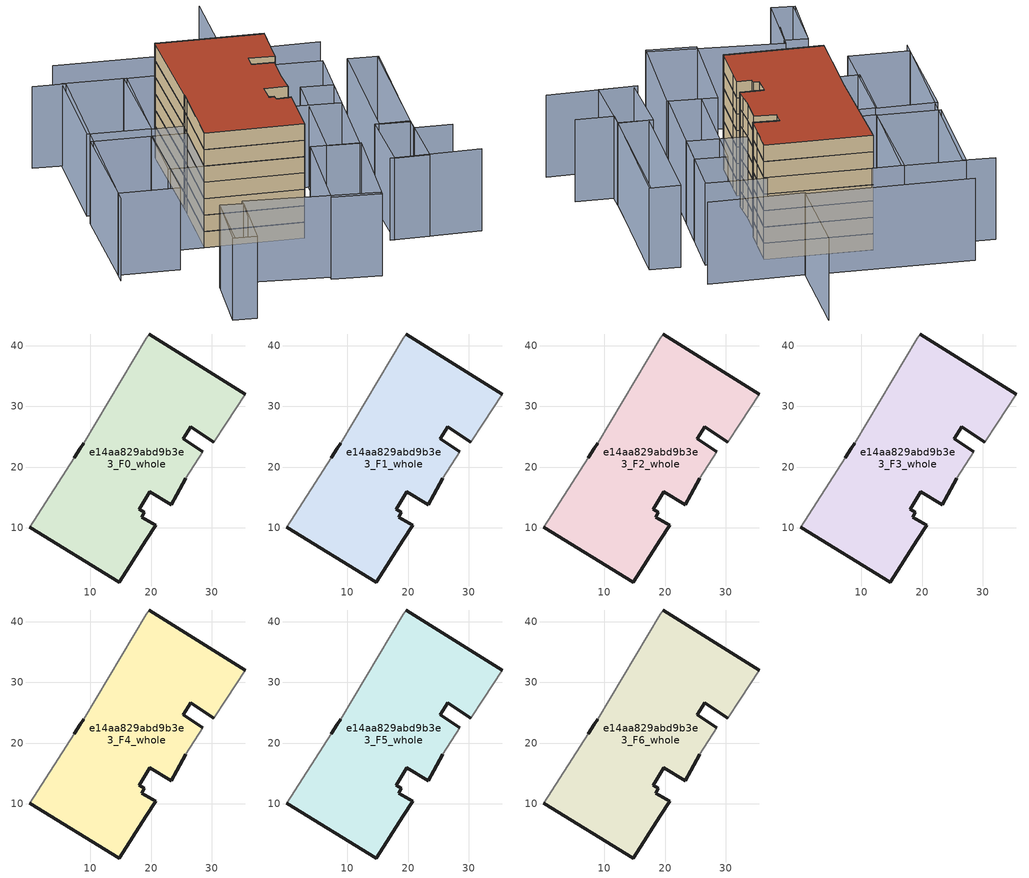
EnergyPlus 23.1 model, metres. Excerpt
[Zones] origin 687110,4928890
e14aa829abd9b3e3_F0_whole
 floor ground (EU_floor_Construction): 20.72,10.43 18.47,11.72 18.89,12.58 18.06,13.04 19.78,15.96 23.32,13.81 24.21,15.4 25.74,18.15 28.56,22.49 25.28,24.64 26.55,26.68 30.31,24.08 32.38,27.23 35.51,32 19.66,41.94 19.2,41.2 8.86,23.92 8.33,23.1 7.33,21.55 0.01,10.03 14.7,1.04 19.22,8.04 z0
 wall outside (EU_wall_Construction): 30.31,24.08 26.55,26.68 25.28,24.64 28.56,22.49 / 25.74,18.15 24.21,15.4 23.32,13.81 19.78,15.96 18.06,13.04 18.89,12.58 18.47,11.72 20.72,10.43 19.22,8.04 14.7,1.04 0.01,10.03 / 7.33,21.55 8.33,23.1 8.86,23.92 / 19.66,41.94 35.51,32 z0:3
 wall adiabatic (EU_wall_Construction): 35.51,32 32.38,27.23 30.31,24.08 / 28.56,22.49 25.74,18.15 / 0.01,10.03 7.33,21.55 / 8.86,23.92 19.2,41.2 19.66,41.94 z0:3
e14aa829abd9b3e3_F1_whole
 floor to e14aa829abd9b3e3_F0_whole (EU_floor_Construction): 20.72,10.43 18.47,11.72 18.88,12.58 18.05,13.04 19.77,15.96 23.32,13.81 24.21,15.4 25.74,18.15 28.55,22.49 25.27,24.64 26.54,26.68 30.3,24.08 32.38,27.23 35.5,32 19.65,41.94 19.2,41.2 8.86,23.92 8.33,23.1 7.33,21.55 0,10.03 14.7,1.04 19.22,8.04 z3
 wall outside (EU_wall_Construction): 30.31,24.08 26.55,26.68 25.28,24.64 28.56,22.49 / 25.74,18.15 24.21,15.4 23.32,13.81 19.78,15.96 18.06,13.04 18.89,12.58 18.47,11.72 20.72,10.43 19.22,8.04 14.7,1.04 0.01,10.03 / 7.33,21.55 8.33,23.1 8.86,23.92 / 19.66,41.94 35.51,32 z3:6
 wall adiabatic (EU_wall_Construction): 35.51,32 32.38,27.23 30.31,24.08 / 28.56,22.49 25.74,18.15 / 0.01,10.03 7.33,21.55 / 8.86,23.92 19.2,41.2 19.66,41.94 z3:6
e14aa829abd9b3e3_F2_whole
 floor to e14aa829abd9b3e3_F1_whole (EU_floor_Construction): 20.72,10.43 18.47,11.72 18.88,12.58 18.05,13.04 19.77,15.96 23.32,13.81 24.21,15.4 25.74,18.15 28.55,22.49 25.27,24.64 26.54,26.68 30.3,24.08 32.38,27.23 35.5,32 19.65,41.94 19.2,41.2 8.86,23.92 8.33,23.1 7.33,21.55 0,10.03 14.7,1.04 19.22,8.04 z6
 wall outside (EU_wall_Construction): 30.31,24.08 26.55,26.68 25.28,24.64 28.56,22.49 / 25.74,18.15 24.21,15.4 23.32,13.81 19.78,15.96 18.06,13.04 18.89,12.58 18.47,11.72 20.72,10.43 19.22,8.04 14.7,1.04 0.01,10.03 / 7.33,21.55 8.33,23.1 8.86,23.92 / 19.66,41.94 35.51,32 z6:9
 wall adiabatic (EU_wall_Construction): 35.51,32 32.38,27.23 30.31,24.08 / 28.56,22.49 25.74,18.15 / 0.01,10.03 7.33,21.55 / 8.86,23.92 19.2,41.2 19.66,41.94 z6:9
e14aa829abd9b3e3_F3_whole
 floor to e14aa829abd9b3e3_F2_whole (EU_floor_Construction): 20.72,10.43 18.47,11.72 18.88,12.58 18.05,13.04 19.77,15.96 23.32,13.81 24.21,15.4 25.74,18.15 28.55,22.49 25.27,24.64 26.54,26.68 30.3,24.08 32.38,27.23 35.5,32 19.65,41.94 19.2,41.2 8.86,23.92 8.33,23.1 7.33,21.55 0,10.03 14.7,1.04 19.22,8.04 z9
 wall outside (EU_wall_Construction): 30.31,24.08 26.55,26.68 25.28,24.64 28.56,22.49 / 25.74,18.15 24.21,15.4 23.32,13.81 19.78,15.96 18.06,13.04 18.89,12.58 18.47,11.72 20.72,10.43 19.22,8.04 14.7,1.04 0.01,10.03 / 7.33,21.55 8.33,23.1 8.86,23.92 / 19.66,41.94 35.51,32 z9:12
 wall adiabatic (EU_wall_Construction): 35.51,32 32.38,27.23 30.31,24.08 / 28.56,22.49 25.74,18.15 / 0.01,10.03 7.33,21.55 / 8.86,23.92 19.2,41.2 19.66,41.94 z9:12
e14aa829abd9b3e3_F4_whole
 floor to e14aa829abd9b3e3_F3_whole (EU_floor_Construction): 20.72,10.43 18.47,11.72 18.88,12.58 18.05,13.04 19.77,15.96 23.32,13.81 24.21,15.4 25.74,18.15 28.55,22.49 25.27,24.64 26.54,26.68 30.3,24.08 32.38,27.23 35.5,32 19.65,41.94 19.2,41.2 8.86,23.92 8.33,23.1 7.33,21.55 0,10.03 14.7,1.04 19.22,8.04 z12
 wall outside (EU_wall_Construction): 30.31,24.08 26.55,26.68 25.28,24.64 28.56,22.49 / 25.74,18.15 24.21,15.4 23.32,13.81 19.78,15.96 18.06,13.04 18.89,12.58 18.47,11.72 20.72,10.43 19.22,8.04 14.7,1.04 0.01,10.03 / 7.33,21.55 8.33,23.1 8.86,23.92 / 19.66,41.94 35.51,32 z12:15
 wall adiabatic (EU_wall_Construction): 35.51,32 32.38,27.23 30.31,24.08 / 28.56,22.49 25.74,18.15 / 0.01,10.03 7.33,21.55 / 8.86,23.92 19.2,41.2 19.66,41.94 z12:15
e14aa829abd9b3e3_F5_whole
 floor to e14aa829abd9b3e3_F4_whole (EU_floor_Construction): 20.72,10.43 18.47,11.72 18.88,12.58 18.05,13.04 19.77,15.96 23.32,13.81 24.21,15.4 25.74,18.15 28.55,22.49 25.27,24.64 26.54,26.68 30.3,24.08 32.38,27.23 35.5,32 19.65,41.94 19.2,41.2 8.86,23.92 8.33,23.1 7.33,21.55 0,10.03 14.7,1.04 19.22,8.04 z15
 wall outside (EU_wall_Construction): 30.31,24.08 26.55,26.68 25.28,24.64 28.56,22.49 / 25.74,18.15 24.21,15.4 23.32,13.81 19.78,15.96 18.06,13.04 18.89,12.58 18.47,11.72 20.72,10.43 19.22,8.04 14.7,1.04 0.01,10.03 / 7.33,21.55 8.33,23.1 8.86,23.92 / 19.66,41.94 35.51,32 z15:18
 wall adiabatic (EU_wall_Construction): 35.51,32 32.38,27.23 30.31,24.08 / 28.56,22.49 25.74,18.15 / 0.01,10.03 7.33,21.55 / 8.86,23.92 19.2,41.2 19.66,41.94 z15:18
e14aa829abd9b3e3_F6_whole
 floor to e14aa829abd9b3e3_F5_whole (EU_floor_Construction): 20.72,10.43 18.47,11.72 18.88,12.58 18.05,13.04 19.77,15.96 23.32,13.81 24.21,15.4 25.74,18.15 28.55,22.49 25.27,24.64 26.54,26.68 30.3,24.08 32.38,27.23 35.5,32 19.65,41.94 19.2,41.2 8.86,23.92 8.33,23.1 7.33,21.55 0,10.03 14.7,1.04 19.22,8.04 z18
 wall outside (EU_wall_Construction): 30.31,24.08 26.55,26.68 25.28,24.64 28.56,22.49 / 25.74,18.15 24.21,15.4 23.32,13.81 19.78,15.96 18.06,13.04 18.89,12.58 18.47,11.72 20.72,10.43 19.22,8.04 14.7,1.04 0.01,10.03 / 7.33,21.55 8.33,23.1 8.86,23.92 / 19.66,41.94 35.51,32 z18:21
 wall adiabatic (EU_wall_Construction): 35.51,32 32.38,27.23 30.31,24.08 / 28.56,22.49 25.74,18.15 / 0.01,10.03 7.33,21.55 / 8.86,23.92 19.2,41.2 19.66,41.94 z18:21
 roof outside (EU_roof_Construction): 35.51,32 32.38,27.23 30.31,24.08 26.55,26.68 25.28,24.64 28.56,22.49 25.74,18.15 24.21,15.4 23.32,13.81 19.78,15.96 18.06,13.04 18.89,12.58 18.47,11.72 20.72,10.43 19.22,8.04 14.7,1.04 0.01,10.03 7.33,21.55 8.33,23.1 8.86,23.92 19.2,41.2 19.66,41.94 z21
shading: 41.54,-6.91 35.9,-3.32 / 35.9,-3.32 51.83,21.69 / 49.08,32.57 34.79,41.15 / 24.44,-9.42 38.1,-17.37 / -9.08,-9.78 -5.36,-4.59 / -5.36,-4.59 13.64,-18.24 / -9.54,-3.63 -16.57,-14.34 / 1.99,53.14 6.79,50.01 / 6.79,50.01 -19.18,10.24 / 44.77,57.04 34.95,41.38 / 34.95,41.38 10.33,56.81 / 47.57,24.46 52.04,21.56 / 52.04,21.56 37.29,-1.13 / 37.29,-1.13 32.83,1.77 / 32.83,1.77 47.57,24.46 / 43.96,26.69 34.39,12.37 / 34.39,12.37 25.68,18.19 / 25.68,18.19 35.25,32.51 / 35.25,32.51 43.96,26.69 / -16.95,-14.25 -9.24,-3.2 / -9.24,-3.2 -5.88,-5.54 / -5.88,-5.54 -13.6,-16.6 / -13.6,-16.6 -16.95,-14.25 / 6.35,-13.89 18.22,3.32 / 18.22,3.32 25.31,-1.57 / 25.31,-1.57 13.45,-18.78 / 13.45,-18.78 6.35,-13.89 / 37.44,-0.9 30.26,-12.99 / 30.26,-12.99 25.03,-9.88 / 25.03,-9.88 32.22,2.21 / 32.22,2.21 37.44,-0.9 / 38.48,18.49 25.16,-1.47 / 25.16,-1.47 20.5,1.64 / 20.5,1.64 33.82,21.6 / 33.82,21.6 38.48,18.49 / 7.33,21.55 0,10.03 / 0,10.03 -5.15,13.31 / -5.15,13.31 2.18,24.83 / 2.18,24.83 7.33,21.55 / -17.98,12.07 -6.77,30.33 / -6.77,30.33 2.28,24.77 / 2.28,24.77 -8.93,6.51 / -8.93,6.51 -17.98,12.07 / 4.15,26.81 15.15,44.76 / 15.15,44.76 19.87,41.87 / 19.87,41.87 8.86,23.92 / 8.86,23.92 4.15,26.81 / 4.22,26.93 -5.02,32.91 / -5.02,32.91 6.34,50.46 / 6.34,50.46 15.58,44.48 / 15.58,44.48 4.22,26.93 z0:15
[Building]
EU S2 Campaign: North Axis=0; Terrain=City; Solar Distribution=FullExterior
[Site:Location]
Bologna: Latitude=44.5; Longitude=11.25; Time Zone=1; Elevation=37
[SizingPeriod:WeatherFileDays]
AnnualSizingPeriod: Begin Month=1; Begin Day of Month=1; End Month=12; End Day of Month=31; Day of Week for Start Day=Monday; Use Weather File Daylight Saving Period=No; Use Weather File Rain and Snow Indicators=No
[MATERIAL]
EU_InternalMass_Material: Roughness=MediumRough; Thickness=0.1; Conductivity=1; Density=1800; Specific Heat=900; Thermal Absorptance=0.9; Solar Absorptance=0.7; Visible Absorptance=0.7
[MATERIAL:NOMASS] Roughness=MediumRough; Thermal Absorptance=0.9; Solar Absorptance=0.7; Visible Absorptance=0.7
Name | Thermal Resistance
EU_wall_NoMass | 0.905828
EU_roof_NoMass | 0.37593
EU_floor_NoMass | 0.67114
[CONSTRUCTION]
EU_wall_Construction: EU_wall_NoMass
EU_roof_Construction: EU_roof_NoMass
EU_floor_Construction: EU_floor_NoMass
EU_InternalMass_Construction: EU_InternalMass_Material
[ZONE] Type=1; Multiplier=1; Ceiling Height=autocalculate; Volume=1909.83; Floor Area=autocalculate; Part of Total Floor Area=Yes
e14aa829abd9b3e3_F0_whole; e14aa829abd9b3e3_F1_whole; e14aa829abd9b3e3_F2_whole; e14aa829abd9b3e3_F3_whole; e14aa829abd9b3e3_F4_whole; e14aa829abd9b3e3_F5_whole; e14aa829abd9b3e3_F6_whole
[INTERNALMASS] Construction=EU_InternalMass_Construction; Surface Area=585.18
Name | Zone or ZoneList
e14aa829abd9b3e3_F0_whole_EU_InternalMass | e14aa829abd9b3e3_F0_whole
e14aa829abd9b3e3_F1_whole_EU_InternalMass | e14aa829abd9b3e3_F1_whole
e14aa829abd9b3e3_F2_whole_EU_InternalMass | e14aa829abd9b3e3_F2_whole
e14aa829abd9b3e3_F3_whole_EU_InternalMass | e14aa829abd9b3e3_F3_whole
e14aa829abd9b3e3_F4_whole_EU_InternalMass | e14aa829abd9b3e3_F4_whole
e14aa829abd9b3e3_F5_whole_EU_InternalMass | e14aa829abd9b3e3_F5_whole
e14aa829abd9b3e3_F6_whole_EU_InternalMass | e14aa829abd9b3e3_F6_whole
[OTHEREQUIPMENT] Fuel Type=Electricity; Design Level Calculation Method=Watts/Area; Power per Zone Floor Area=1; Fraction Latent=0; Fraction Radiant=0; Fraction Lost=0; Carbon Dioxide Generation Rate=0; EndUse Subcategory=EU_Step8_InternalGains
Name | Zone or ZoneList or Space or SpaceList | Schedule
EU_Step8_InternalGain_e14aa829abd9b3e3_F0_whole_f000 | e14aa829abd9b3e3_F0_whole | EU_Step8_GainSchedule_e14aa829abd9b3e3_F0_whole_f000
EU_Step8_InternalGain_e14aa829abd9b3e3_F1_whole_f000 | e14aa829abd9b3e3_F1_whole | EU_Step8_GainSchedule_e14aa829abd9b3e3_F1_whole_f000
EU_Step8_InternalGain_e14aa829abd9b3e3_F2_whole_f000 | e14aa829abd9b3e3_F2_whole | EU_Step8_GainSchedule_e14aa829abd9b3e3_F2_whole_f000
EU_Step8_InternalGain_e14aa829abd9b3e3_F3_whole_f000 | e14aa829abd9b3e3_F3_whole | EU_Step8_GainSchedule_e14aa829abd9b3e3_F3_whole_f000
EU_Step8_InternalGain_e14aa829abd9b3e3_F4_whole_f000 | e14aa829abd9b3e3_F4_whole | EU_Step8_GainSchedule_e14aa829abd9b3e3_F4_whole_f000
EU_Step8_InternalGain_e14aa829abd9b3e3_F5_whole_f000 | e14aa829abd9b3e3_F5_whole | EU_Step8_GainSchedule_e14aa829abd9b3e3_F5_whole_f000
EU_Step8_InternalGain_e14aa829abd9b3e3_F6_whole_f000 | e14aa829abd9b3e3_F6_whole | EU_Step8_GainSchedule_e14aa829abd9b3e3_F6_whole_f000
[ZONEVENTILATION:DESIGNFLOWRATE] Schedule=EU_AlwaysOn; Design Flow Rate Calculation Method=AirChanges/Hour; Air Changes per Hour=0.73129; Ventilation Type=Natural; Fan Pressure Rise=0; Fan Total Efficiency=1; Constant Term Coefficient=1; Temperature Term Coefficient=0; Velocity Term Coefficient=0; Velocity Squared Term Coefficient=0; Minimum Indoor Temperature=-100; Maximum Indoor Temperature=100; Delta Temperature=-100; Minimum Outdoor Temperature=-100; Maximum Outdoor Temperature=100; Maximum Wind Speed=40
Name | Zone or ZoneList or Space or SpaceList
EU_ConstantAir_e14aa829abd9b3e3_F0_whole | e14aa829abd9b3e3_F0_whole
EU_ConstantAir_e14aa829abd9b3e3_F1_whole | e14aa829abd9b3e3_F1_whole
EU_ConstantAir_e14aa829abd9b3e3_F2_whole | e14aa829abd9b3e3_F2_whole
EU_ConstantAir_e14aa829abd9b3e3_F3_whole | e14aa829abd9b3e3_F3_whole
EU_ConstantAir_e14aa829abd9b3e3_F4_whole | e14aa829abd9b3e3_F4_whole
EU_ConstantAir_e14aa829abd9b3e3_F5_whole | e14aa829abd9b3e3_F5_whole
EU_ConstantAir_e14aa829abd9b3e3_F6_whole | e14aa829abd9b3e3_F6_whole
[HVACTEMPLATE:THERMOSTAT] Constant Heating Setpoint=20; Constant Cooling Setpoint=50
EU_HeatOnly_e14aa829abd9b3e3_F0_whole; EU_HeatOnly_e14aa829abd9b3e3_F1_whole; EU_HeatOnly_e14aa829abd9b3e3_F2_whole; EU_HeatOnly_e14aa829abd9b3e3_F3_whole; EU_HeatOnly_e14aa829abd9b3e3_F4_whole; EU_HeatOnly_e14aa829abd9b3e3_F5_whole; EU_HeatOnly_e14aa829abd9b3e3_F6_whole
[HVACTEMPLATE:ZONE:IDEALLOADSAIRSYSTEM] System Availability Schedule=EU_AlwaysOn; Maximum Heating Supply Air Temperature=50; Minimum Cooling Supply Air Temperature=13; Maximum Heating Supply Air Humidity Ratio=0.0156; Minimum Cooling Supply Air Humidity Ratio=0.0077; Heating Limit=NoLimit; Cooling Limit=NoLimit; Heating Availability Schedule=EU_AlwaysOn; Cooling Availability Schedule=EU_CoolingOff; Dehumidification Control Type=ConstantSensibleHeatRatio; Cooling Sensible Heat Ratio=0.7; Dehumidification Setpoint=60; Humidification Control Type=None; Humidification Setpoint=30; Outdoor Air Method=None; Outdoor Air Flow Rate per Person=0.00944; Outdoor Air Flow Rate per Zone Floor Area=0; Outdoor Air Flow Rate per Zone=0; Demand Controlled Ventilation Type=None; Outdoor Air Economizer Type=NoEconomizer; Heat Recovery Type=None; Sensible Heat Recovery Effectiveness=0.7; Latent Heat Recovery Effectiveness=0.65
Name | Template Thermostat
e14aa829abd9b3e3_F0_whole | EU_HeatOnly_e14aa829abd9b3e3_F0_whole
e14aa829abd9b3e3_F1_whole | EU_HeatOnly_e14aa829abd9b3e3_F1_whole
e14aa829abd9b3e3_F2_whole | EU_HeatOnly_e14aa829abd9b3e3_F2_whole
e14aa829abd9b3e3_F3_whole | EU_HeatOnly_e14aa829abd9b3e3_F3_whole
e14aa829abd9b3e3_F4_whole | EU_HeatOnly_e14aa829abd9b3e3_F4_whole
e14aa829abd9b3e3_F5_whole | EU_HeatOnly_e14aa829abd9b3e3_F5_whole
e14aa829abd9b3e3_F6_whole | EU_HeatOnly_e14aa829abd9b3e3_F6_whole
[SIZING:ZONE] Zone Cooling Design Supply Air Temperature Input Method=SupplyAirTemperature; Zone Cooling Design Supply Air Temperature=13; Zone Heating Design Supply Air Temperature Input Method=SupplyAirTemperature; Zone Heating Design Supply Air Temperature=50; Zone Cooling Design Supply Air Humidity Ratio=0.008; Zone Heating Design Supply Air Humidity Ratio=0.008; Cooling Design Air Flow Method=DesignDay; Cooling Design Air Flow Rate=0; Cooling Minimum Air Flow per Zone Floor Area=0.000762; Cooling Minimum Air Flow=0; Cooling Minimum Air Flow Fraction=0.2; Heating Design Air Flow Method=DesignDay; Heating Design Air Flow Rate=0; Heating Maximum Air Flow per Zone Floor Area=0.002032; Heating Maximum Air Flow=0.141576; Heating Maximum Air Flow Fraction=0.3; Account for Dedicated Outdoor Air System=No; Dedicated Outdoor Air System Control Strategy=NeutralSupplyAir; Dedicated Outdoor Air Low Setpoint Temperature for Design=autosize; Dedicated Outdoor Air High Setpoint Temperature for Design=autosize; Zone Load Sizing Method=Sensible Load Only No Latent Load; Zone Latent Cooling Design Supply Air Humidity Ratio Input Method=HumidityRatioDifference; Zone Cooling Design Supply Air Humidity Ratio Difference=0.005; Zone Latent Heating Design Supply Air Humidity Ratio Input Method=HumidityRatioDifference; Zone Humidification Design Supply Air Humidity Ratio Difference=0.005
e14aa829abd9b3e3_F0_whole; e14aa829abd9b3e3_F1_whole; e14aa829abd9b3e3_F2_whole; e14aa829abd9b3e3_F3_whole; e14aa829abd9b3e3_F4_whole; e14aa829abd9b3e3_F5_whole; e14aa829abd9b3e3_F6_whole
[SCHEDULE:CONSTANT]
Name | Hourly Value
EU_AlwaysOn | 1
EU_CoolingOff | 0
[SCHEDULE:FILE] Column Number=1; Rows to Skip at Top=0; Number of Hours of Data=8760; Column Separator=Comma; Interpolate to Timestep=No; Minutes per Item=60; Adjust Schedule for Daylight Savings=Yes
Name | File
EU_Step8_GainSchedule_e14aa829abd9b3e3_F0_whole_f000 | ../../schedules/e14aa829abd9b3e3/e14aa829abd9b3e3_F0_whole_f000_gain.csv
EU_Step8_GainSchedule_e14aa829abd9b3e3_F1_whole_f000 | ../../schedules/e14aa829abd9b3e3/e14aa829abd9b3e3_F1_whole_f000_gain.csv
EU_Step8_GainSchedule_e14aa829abd9b3e3_F2_whole_f000 | ../../schedules/e14aa829abd9b3e3/e14aa829abd9b3e3_F2_whole_f000_gain.csv
EU_Step8_GainSchedule_e14aa829abd9b3e3_F3_whole_f000 | ../../schedules/e14aa829abd9b3e3/e14aa829abd9b3e3_F3_whole_f000_gain.csv
EU_Step8_GainSchedule_e14aa829abd9b3e3_F4_whole_f000 | ../../schedules/e14aa829abd9b3e3/e14aa829abd9b3e3_F4_whole_f000_gain.csv
EU_Step8_GainSchedule_e14aa829abd9b3e3_F5_whole_f000 | ../../schedules/e14aa829abd9b3e3/e14aa829abd9b3e3_F5_whole_f000_gain.csv
EU_Step8_GainSchedule_e14aa829abd9b3e3_F6_whole_f000 | ../../schedules/e14aa829abd9b3e3/e14aa829abd9b3e3_F6_whole_f000_gain.csv
